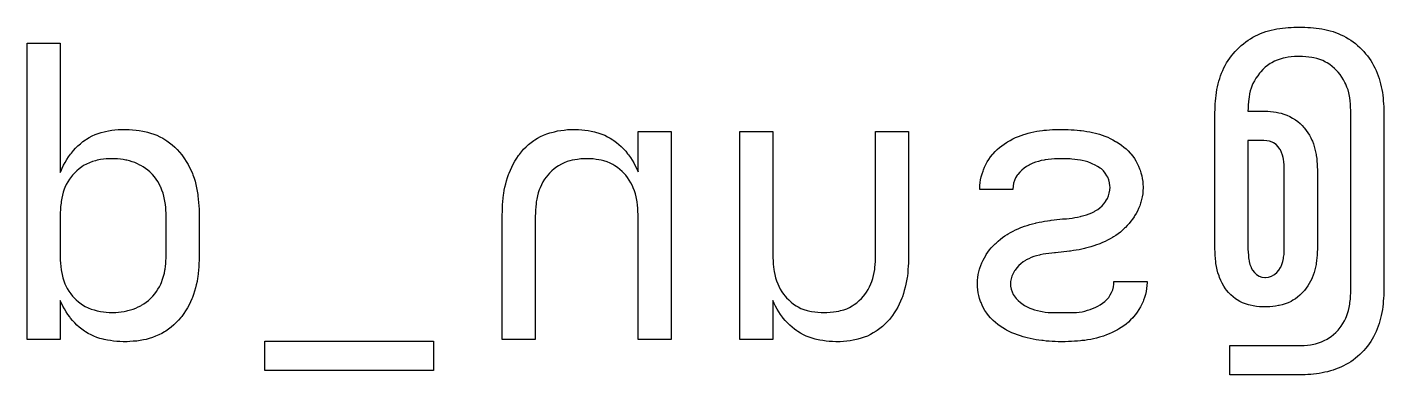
# Model space of a CAD drawing. Extents: x 68 to 195, y -125 to -108.
# Drawn here: x 108.25 to 122.63, y -123.36 to -119.68 of the extents above; entities that cross this region are included whole.
import ezdxf

# ---------------------------------------------------------------- set-up
doc = ezdxf.new("R2010")
doc.units = 0
doc.layers.add('BLACK', color=7, linetype='CONTINUOUS')

msp = doc.modelspace()

# ---------------------------------------------------------------- linework, layer by layer
at = {"layer": 'BLACK', "linetype": 'CONTINUOUS'}
for p, q in [((121.268, -119.772), (121.295, -119.759)), ((121.295, -119.759), (121.322, -119.746)), ((121.322, -119.746), (121.35, -119.735)), ((121.35, -119.735), (121.378, -119.725)), ((121.378, -119.725), (121.407, -119.717)), ((121.407, -119.717), (121.436, -119.709)), ((121.436, -119.709), (121.466, -119.702)), ((121.466, -119.702), (121.496, -119.697)), ((121.496, -119.697), (121.526, -119.693)), ((121.526, -119.693), (121.556, -119.689)), ((121.556, -119.689), (121.586, -119.686)), ((121.586, -119.686), (121.615, -119.683)), ((121.615, -119.683), (121.645, -119.681)), ((121.645, -119.681), (121.675, -119.679)), ((121.675, -119.679), (121.704, -119.678)), ((121.704, -119.678), (121.734, -119.678)), ((121.734, -119.678), (121.763, -119.678)), ((121.763, -119.678), (121.793, -119.679)), ((121.793, -119.679), (121.823, -119.681)), ((121.823, -119.681), (121.853, -119.683)), ((121.853, -119.683), (121.882, -119.686)), ((121.882, -119.686), (121.912, -119.689)), ((121.912, -119.689), (121.943, -119.693)), ((121.943, -119.693), (121.973, -119.697)), ((121.973, -119.697), (122.003, -119.702)), ((122.003, -119.702), (122.032, -119.709)), ((122.032, -119.709), (122.061, -119.717)), ((122.061, -119.717), (122.09, -119.725)), ((122.09, -119.725), (122.118, -119.735)), ((122.118, -119.735), (122.146, -119.746)), ((122.146, -119.746), (122.173, -119.759)), ((122.173, -119.759), (122.201, -119.772)), ((108.251, -122.097), (108.251, -119.848)), ((108.251, -119.848), (108.601, -119.848)), ((108.601, -119.848), (108.601, -121.22)), ((121.074, -119.915), (121.096, -119.893)), ((121.096, -119.893), (121.118, -119.873)), ((121.118, -119.873), (121.141, -119.854)), ((121.141, -119.854), (121.165, -119.835)), ((121.165, -119.835), (121.19, -119.818)), ((121.19, -119.818), (121.215, -119.802)), ((121.215, -119.802), (121.241, -119.786)), ((121.241, -119.786), (121.268, -119.772)), ((122.201, -119.772), (122.227, -119.786)), ((122.227, -119.786), (122.253, -119.801)), ((122.253, -119.801), (122.278, -119.818)), ((122.278, -119.818), (122.303, -119.835)), ((122.303, -119.835), (122.327, -119.853)), ((122.327, -119.853), (122.35, -119.873)), ((122.35, -119.873), (122.373, -119.893)), ((122.373, -119.893), (122.395, -119.915)), ((120.962, -120.058), (120.978, -120.032)), ((120.978, -120.032), (120.995, -120.007)), ((120.995, -120.007), (121.013, -119.983)), ((121.013, -119.983), (121.032, -119.96)), ((121.032, -119.96), (121.052, -119.937)), ((121.052, -119.937), (121.074, -119.915)), ((121.441, -120.055), (121.425, -120.065)), ((121.47, -120.04), (121.441, -120.055)), ((121.5, -120.027), (121.47, -120.04)), ((121.531, -120.016), (121.5, -120.027)), ((121.563, -120.007), (121.531, -120.016)), ((121.582, -120.003), (121.563, -120.007)), ((121.615, -119.998), (121.582, -120.003)), ((121.648, -119.993), (121.615, -119.998)), ((121.682, -119.99), (121.648, -119.993)), ((121.715, -119.989), (121.682, -119.99)), ((121.734, -119.989), (121.715, -119.989)), ((121.767, -119.989), (121.734, -119.989)), ((121.801, -119.992), (121.767, -119.989)), ((121.834, -119.995), (121.801, -119.992)), ((121.867, -120.001), (121.834, -119.995)), ((121.886, -120.004), (121.867, -120.001)), ((121.919, -120.012), (121.886, -120.004)), ((121.95, -120.021), (121.919, -120.012)), ((121.981, -120.033), (121.95, -120.021)), ((122.011, -120.048), (121.981, -120.033)), ((122.028, -120.057), (122.011, -120.048)), ((122.395, -119.915), (122.416, -119.937)), ((122.416, -119.937), (122.436, -119.96)), ((122.436, -119.96), (122.455, -119.983)), ((122.455, -119.983), (122.473, -120.007)), ((122.473, -120.007), (122.49, -120.032)), ((122.49, -120.032), (122.505, -120.057)), ((120.889, -120.223), (120.899, -120.194)), ((120.899, -120.194), (120.909, -120.166)), ((120.909, -120.166), (120.921, -120.138)), ((120.921, -120.138), (120.934, -120.111)), ((120.934, -120.111), (120.947, -120.084)), ((120.947, -120.084), (120.962, -120.058)), ((121.292, -120.193), (121.273, -120.22)), ((121.312, -120.166), (121.292, -120.193)), ((121.324, -120.151), (121.312, -120.166)), ((121.347, -120.127), (121.324, -120.151)), ((121.371, -120.104), (121.347, -120.127)), ((121.397, -120.084), (121.371, -120.104)), ((121.425, -120.065), (121.397, -120.084)), ((122.055, -120.075), (122.028, -120.057)), ((122.082, -120.094), (122.055, -120.075)), ((122.107, -120.116), (122.082, -120.094)), ((122.131, -120.14), (122.107, -120.116)), ((122.143, -120.155), (122.131, -120.14)), ((122.165, -120.181), (122.143, -120.155)), ((122.184, -120.209), (122.165, -120.181)), ((122.505, -120.057), (122.52, -120.084)), ((122.52, -120.084), (122.534, -120.11)), ((122.534, -120.11), (122.547, -120.138)), ((122.547, -120.138), (122.558, -120.165)), ((122.558, -120.165), (122.569, -120.194)), ((122.569, -120.194), (122.579, -120.222)), ((120.855, -120.371), (120.86, -120.341)), ((120.86, -120.341), (120.866, -120.311)), ((120.866, -120.311), (120.873, -120.281)), ((120.873, -120.281), (120.88, -120.252)), ((120.88, -120.252), (120.889, -120.223)), ((121.223, -120.324), (121.213, -120.355)), ((121.235, -120.294), (121.223, -120.324)), ((121.242, -120.277), (121.235, -120.294)), ((121.257, -120.248), (121.242, -120.277)), ((121.273, -120.22), (121.257, -120.248)), ((122.202, -120.237), (122.184, -120.209)), ((122.217, -120.266), (122.202, -120.237)), ((122.226, -120.283), (122.217, -120.266)), ((122.238, -120.313), (122.226, -120.283)), ((122.249, -120.344), (122.238, -120.313)), ((122.579, -120.222), (122.588, -120.251)), ((122.588, -120.251), (122.595, -120.28)), ((122.595, -120.28), (122.602, -120.31)), ((122.602, -120.31), (122.608, -120.34)), ((122.608, -120.34), (122.613, -120.371)), ((120.842, -120.492), (120.844, -120.462)), ((120.844, -120.462), (120.847, -120.432)), ((120.847, -120.432), (120.851, -120.402)), ((120.851, -120.402), (120.855, -120.371)), ((121.194, -120.47), (121.192, -120.503)), ((121.198, -120.438), (121.194, -120.47)), ((121.2, -120.419), (121.198, -120.438)), ((121.206, -120.386), (121.2, -120.419)), ((121.213, -120.355), (121.206, -120.386)), ((122.258, -120.376), (122.249, -120.344)), ((122.265, -120.409), (122.258, -120.376)), ((122.268, -120.428), (122.265, -120.409)), ((122.272, -120.461), (122.268, -120.428)), ((122.275, -120.494), (122.272, -120.461)), ((122.613, -120.371), (122.617, -120.401)), ((122.617, -120.401), (122.62, -120.431)), ((122.62, -120.431), (122.623, -120.461)), ((122.623, -120.461), (122.626, -120.491)), ((120.839, -120.582), (120.84, -120.552)), ((120.839, -120.88), (120.839, -120.582)), ((120.84, -120.552), (120.841, -120.522)), ((120.841, -120.522), (120.842, -120.492)), ((121.19, -120.536), (121.189, -120.569)), ((121.189, -120.569), (121.358, -120.569)), ((121.192, -120.503), (121.19, -120.536)), ((121.358, -120.569), (121.368, -120.569)), ((121.368, -120.569), (121.398, -120.57)), ((121.398, -120.57), (121.428, -120.572)), ((121.428, -120.572), (121.458, -120.576)), ((121.458, -120.576), (121.487, -120.581)), ((121.487, -120.581), (121.517, -120.587)), ((121.517, -120.587), (121.541, -120.592)), ((121.541, -120.592), (121.569, -120.601)), ((121.569, -120.601), (121.601, -120.613)), ((121.601, -120.613), (121.632, -120.626)), ((121.632, -120.626), (121.662, -120.642)), ((122.277, -120.528), (122.275, -120.494)), ((122.278, -120.562), (122.277, -120.528)), ((122.278, -120.581), (122.278, -120.562)), ((122.278, -122.462), (122.278, -120.581)), ((122.626, -120.491), (122.627, -120.521)), ((122.627, -120.521), (122.628, -120.551)), ((122.628, -120.551), (122.629, -120.581)), ((122.629, -120.581), (122.629, -122.462)), ((109.115, -120.777), (109.148, -120.772)), ((109.148, -120.772), (109.181, -120.768)), ((109.181, -120.768), (109.214, -120.765)), ((109.214, -120.765), (109.247, -120.763)), ((109.247, -120.763), (109.28, -120.763)), ((109.28, -120.763), (109.303, -120.763)), ((109.303, -120.763), (109.332, -120.764)), ((109.332, -120.764), (109.368, -120.766)), ((109.368, -120.766), (109.405, -120.77)), ((109.405, -120.77), (109.44, -120.775)), ((109.44, -120.775), (109.476, -120.781)), ((113.873, -120.779), (113.908, -120.773)), ((113.908, -120.773), (113.943, -120.769)), ((113.943, -120.769), (113.977, -120.765)), ((113.977, -120.765), (114.012, -120.763)), ((114.012, -120.763), (114.046, -120.763)), ((114.046, -120.763), (114.06, -120.763)), ((114.06, -120.763), (114.094, -120.764)), ((114.094, -120.764), (114.128, -120.766)), ((114.128, -120.766), (114.162, -120.77)), ((114.162, -120.77), (114.195, -120.775)), ((114.195, -120.775), (114.229, -120.781)), ((118.981, -120.777), (119.012, -120.773)), ((119.012, -120.773), (119.024, -120.772)), ((119.024, -120.772), (119.055, -120.769)), ((119.055, -120.769), (119.086, -120.767)), ((119.086, -120.767), (119.117, -120.765)), ((119.117, -120.765), (119.149, -120.764)), ((119.149, -120.764), (119.18, -120.763)), ((119.18, -120.763), (119.212, -120.763)), ((119.212, -120.763), (119.224, -120.763)), ((119.224, -120.763), (119.254, -120.763)), ((119.254, -120.763), (119.285, -120.764)), ((119.285, -120.764), (119.316, -120.766)), ((119.316, -120.766), (119.346, -120.768)), ((119.346, -120.768), (119.377, -120.77)), ((119.377, -120.77), (119.408, -120.773)), ((119.408, -120.773), (119.421, -120.775)), ((119.421, -120.775), (119.451, -120.779)), ((121.662, -120.642), (121.691, -120.66)), ((121.691, -120.66), (121.718, -120.68)), ((121.718, -120.68), (121.741, -120.699)), ((121.741, -120.699), (121.762, -120.72)), ((121.762, -120.72), (121.782, -120.743)), ((121.782, -120.743), (121.789, -120.751)), ((121.789, -120.751), (121.807, -120.775)), ((121.807, -120.775), (121.824, -120.799)), ((108.789, -120.936), (108.815, -120.914)), ((108.815, -120.914), (108.842, -120.892)), ((108.842, -120.892), (108.869, -120.872)), ((108.869, -120.872), (108.881, -120.865)), ((108.881, -120.865), (108.91, -120.847)), ((108.91, -120.847), (108.94, -120.832)), ((108.94, -120.832), (108.971, -120.818)), ((108.971, -120.818), (109.002, -120.805)), ((109.002, -120.805), (109.035, -120.795)), ((109.035, -120.795), (109.068, -120.787)), ((109.068, -120.787), (109.081, -120.784)), ((109.081, -120.784), (109.115, -120.777)), ((109.476, -120.781), (109.511, -120.788)), ((109.511, -120.788), (109.525, -120.791)), ((109.525, -120.791), (109.559, -120.801)), ((109.559, -120.801), (109.593, -120.812)), ((109.593, -120.812), (109.626, -120.825)), ((109.626, -120.825), (109.658, -120.84)), ((109.658, -120.84), (109.689, -120.857)), ((109.689, -120.857), (109.72, -120.876)), ((109.72, -120.876), (109.732, -120.884)), ((109.732, -120.884), (109.761, -120.905)), ((109.761, -120.905), (109.789, -120.927)), ((113.564, -120.924), (113.591, -120.902)), ((113.591, -120.902), (113.62, -120.881)), ((113.62, -120.881), (113.631, -120.873)), ((113.631, -120.873), (113.661, -120.855)), ((113.661, -120.855), (113.692, -120.839)), ((113.692, -120.839), (113.724, -120.824)), ((113.724, -120.824), (113.757, -120.811)), ((113.757, -120.811), (113.79, -120.8)), ((113.79, -120.8), (113.825, -120.79)), ((113.825, -120.79), (113.839, -120.787)), ((113.839, -120.787), (113.873, -120.779)), ((114.229, -120.781), (114.263, -120.789)), ((114.263, -120.789), (114.276, -120.792)), ((114.276, -120.792), (114.309, -120.802)), ((114.309, -120.802), (114.341, -120.813)), ((114.341, -120.813), (114.372, -120.825)), ((114.372, -120.825), (114.402, -120.84)), ((114.402, -120.84), (114.431, -120.856)), ((114.431, -120.856), (114.459, -120.873)), ((114.459, -120.873), (114.47, -120.881)), ((114.47, -120.881), (114.497, -120.9)), ((114.497, -120.9), (114.523, -120.921)), ((114.725, -121.212), (114.725, -120.786)), ((114.725, -120.786), (115.076, -120.786)), ((115.076, -120.786), (115.076, -122.99)), ((115.804, -122.99), (115.804, -120.786)), ((115.804, -120.786), (116.154, -120.786)), ((116.154, -120.786), (116.154, -122.095)), ((117.243, -122.095), (117.243, -120.786)), ((117.243, -120.786), (117.593, -120.786)), ((117.593, -120.786), (117.593, -122.094)), ((118.58, -120.936), (118.605, -120.918)), ((118.605, -120.918), (118.631, -120.901)), ((118.631, -120.901), (118.642, -120.894)), ((118.642, -120.894), (118.67, -120.879)), ((118.67, -120.879), (118.698, -120.864)), ((118.698, -120.864), (118.726, -120.85)), ((118.726, -120.85), (118.756, -120.838)), ((118.756, -120.838), (118.785, -120.826)), ((118.785, -120.826), (118.815, -120.816)), ((118.815, -120.816), (118.827, -120.812)), ((118.827, -120.812), (118.858, -120.803)), ((118.858, -120.803), (118.888, -120.795)), ((118.888, -120.795), (118.919, -120.788)), ((118.919, -120.788), (118.95, -120.782)), ((118.95, -120.782), (118.981, -120.777)), ((119.451, -120.779), (119.482, -120.784)), ((119.482, -120.784), (119.512, -120.789)), ((119.512, -120.789), (119.542, -120.796)), ((119.542, -120.796), (119.572, -120.803)), ((119.572, -120.803), (119.602, -120.811)), ((119.602, -120.811), (119.614, -120.814)), ((119.614, -120.814), (119.644, -120.824)), ((119.644, -120.824), (119.673, -120.834)), ((119.673, -120.834), (119.702, -120.846)), ((119.702, -120.846), (119.73, -120.859)), ((119.73, -120.859), (119.758, -120.873)), ((119.758, -120.873), (119.786, -120.889)), ((119.786, -120.889), (119.797, -120.895)), ((119.797, -120.895), (119.824, -120.912)), ((119.824, -120.912), (119.849, -120.93)), ((120.839, -122.03), (120.839, -120.88)), ((121.358, -120.88), (121.189, -120.88)), ((121.189, -120.88), (121.189, -122.027)), ((121.388, -120.882), (121.358, -120.88)), ((121.417, -120.888), (121.388, -120.882)), ((121.445, -120.899), (121.417, -120.888)), ((121.46, -120.906), (121.445, -120.899)), ((121.487, -120.924), (121.46, -120.906)), ((121.824, -120.799), (121.84, -120.825)), ((121.84, -120.825), (121.854, -120.851)), ((121.854, -120.851), (121.867, -120.878)), ((121.867, -120.878), (121.871, -120.887)), ((121.871, -120.887), (121.882, -120.915)), ((121.882, -120.915), (121.891, -120.943)), ((108.671, -121.082), (108.691, -121.053)), ((108.691, -121.053), (108.711, -121.024)), ((108.711, -121.024), (108.72, -121.013)), ((108.72, -121.013), (108.742, -120.986)), ((108.742, -120.986), (108.765, -120.961)), ((108.765, -120.961), (108.789, -120.936)), ((109.789, -120.927), (109.816, -120.951)), ((109.816, -120.951), (109.841, -120.977)), ((109.841, -120.977), (109.866, -121.003)), ((109.866, -121.003), (109.889, -121.031)), ((109.889, -121.031), (109.897, -121.043)), ((109.897, -121.043), (109.919, -121.073)), ((113.439, -121.069), (113.459, -121.039)), ((113.459, -121.039), (113.468, -121.028)), ((113.468, -121.028), (113.49, -120.999)), ((113.49, -120.999), (113.513, -120.973)), ((113.513, -120.973), (113.538, -120.947)), ((113.538, -120.947), (113.564, -120.924)), ((114.523, -120.921), (114.548, -120.943)), ((114.548, -120.943), (114.571, -120.967)), ((114.571, -120.967), (114.594, -120.993)), ((114.594, -120.993), (114.615, -121.02)), ((114.615, -121.02), (114.624, -121.031)), ((114.624, -121.031), (114.644, -121.059)), ((114.644, -121.059), (114.662, -121.088)), ((118.442, -121.08), (118.46, -121.054)), ((118.46, -121.054), (118.48, -121.03)), ((118.48, -121.03), (118.488, -121.021)), ((118.488, -121.021), (118.509, -120.998)), ((118.509, -120.998), (118.532, -120.976)), ((118.532, -120.976), (118.555, -120.956)), ((118.555, -120.956), (118.58, -120.936)), ((119.849, -120.93), (119.874, -120.949)), ((119.874, -120.949), (119.897, -120.969)), ((119.897, -120.969), (119.919, -120.991)), ((119.919, -120.991), (119.94, -121.013)), ((119.94, -121.013), (119.948, -121.022)), ((119.948, -121.022), (119.967, -121.046)), ((119.967, -121.046), (119.985, -121.071)), ((121.509, -120.947), (121.487, -120.924)), ((121.527, -120.971), (121.509, -120.947)), ((121.532, -120.979), (121.527, -120.971)), ((121.544, -121.006), (121.532, -120.979)), ((121.555, -121.034), (121.544, -121.006)), ((121.562, -121.062), (121.555, -121.034)), ((121.565, -121.078), (121.562, -121.062)), ((121.891, -120.943), (121.899, -120.972)), ((121.899, -120.972), (121.906, -121.001)), ((121.906, -121.001), (121.911, -121.03)), ((121.911, -121.03), (121.913, -121.04)), ((121.913, -121.04), (121.917, -121.07)), ((108.607, -121.207), (108.621, -121.174)), ((108.621, -121.174), (108.637, -121.143)), ((108.637, -121.143), (108.653, -121.112)), ((108.653, -121.112), (108.671, -121.082)), ((108.776, -121.201), (108.752, -121.225)), ((108.802, -121.179), (108.776, -121.201)), ((108.83, -121.159), (108.802, -121.179)), ((108.85, -121.146), (108.83, -121.159)), ((108.88, -121.13), (108.85, -121.146)), ((108.911, -121.116), (108.88, -121.13)), ((108.943, -121.104), (108.911, -121.116)), ((108.975, -121.095), (108.943, -121.104)), ((108.994, -121.09), (108.975, -121.095)), ((109.027, -121.083), (108.994, -121.09)), ((109.061, -121.079), (109.027, -121.083)), ((109.09, -121.076), (109.061, -121.079)), ((109.12, -121.074), (109.09, -121.076)), ((109.15, -121.073), (109.12, -121.074)), ((109.18, -121.074), (109.15, -121.073)), ((109.21, -121.076), (109.18, -121.074)), ((109.239, -121.079), (109.21, -121.076)), ((109.269, -121.083), (109.239, -121.079)), ((109.298, -121.088), (109.269, -121.083)), ((109.308, -121.09), (109.298, -121.088)), ((109.337, -121.097), (109.308, -121.09)), ((109.365, -121.106), (109.337, -121.097)), ((109.393, -121.115), (109.365, -121.106)), ((109.42, -121.127), (109.393, -121.115)), ((109.447, -121.14), (109.42, -121.127)), ((109.456, -121.144), (109.447, -121.14)), ((109.481, -121.159), (109.456, -121.144)), ((109.506, -121.176), (109.481, -121.159)), ((109.529, -121.194), (109.506, -121.176)), ((109.552, -121.213), (109.529, -121.194)), ((109.919, -121.073), (109.938, -121.103)), ((109.938, -121.103), (109.957, -121.134)), ((109.957, -121.134), (109.973, -121.165)), ((109.973, -121.165), (109.989, -121.198)), ((109.989, -121.198), (110.003, -121.231)), ((113.359, -121.226), (113.372, -121.194)), ((113.372, -121.194), (113.386, -121.162)), ((113.386, -121.162), (113.402, -121.131)), ((113.402, -121.131), (113.42, -121.1)), ((113.42, -121.1), (113.439, -121.069)), ((113.811, -121.202), (113.787, -121.226)), ((113.837, -121.18), (113.811, -121.202)), ((113.863, -121.16), (113.837, -121.18)), ((113.883, -121.147), (113.863, -121.16)), ((113.913, -121.131), (113.883, -121.147)), ((113.943, -121.116), (113.913, -121.131)), ((113.975, -121.104), (113.943, -121.116)), ((114.003, -121.096), (113.975, -121.104)), ((114.027, -121.09), (114.003, -121.096)), ((114.056, -121.084), (114.027, -121.09)), ((114.085, -121.08), (114.056, -121.084)), ((114.119, -121.076), (114.085, -121.08)), ((114.152, -121.074), (114.119, -121.076)), ((114.181, -121.073), (114.152, -121.074)), ((114.214, -121.074), (114.181, -121.073)), ((114.248, -121.076), (114.214, -121.074)), ((114.282, -121.08), (114.248, -121.076)), ((114.311, -121.085), (114.282, -121.08)), ((114.335, -121.09), (114.311, -121.085)), ((114.364, -121.097), (114.335, -121.09)), ((114.397, -121.108), (114.364, -121.097)), ((114.428, -121.12), (114.397, -121.108)), ((114.458, -121.135), (114.428, -121.12)), ((114.478, -121.147), (114.458, -121.135)), ((114.506, -121.166), (114.478, -121.147)), ((114.533, -121.186), (114.506, -121.166)), ((114.558, -121.209), (114.533, -121.186)), ((114.662, -121.088), (114.68, -121.118)), ((114.68, -121.118), (114.696, -121.149)), ((114.696, -121.149), (114.711, -121.18)), ((114.711, -121.18), (114.725, -121.212)), ((118.371, -121.235), (118.381, -121.204)), ((118.381, -121.204), (118.385, -121.192)), ((118.385, -121.192), (118.397, -121.162)), ((118.397, -121.162), (118.411, -121.134)), ((118.411, -121.134), (118.426, -121.106)), ((118.426, -121.106), (118.442, -121.08)), ((118.793, -121.194), (118.771, -121.216)), ((118.817, -121.174), (118.793, -121.194)), ((118.842, -121.156), (118.817, -121.174)), ((118.87, -121.14), (118.842, -121.156)), ((118.879, -121.135), (118.87, -121.14)), ((118.908, -121.122), (118.879, -121.135)), ((118.937, -121.111), (118.908, -121.122)), ((118.968, -121.101), (118.937, -121.111)), ((118.999, -121.093), (118.968, -121.101)), ((119.03, -121.087), (118.999, -121.093)), ((119.041, -121.086), (119.03, -121.087)), ((119.073, -121.081), (119.041, -121.086)), ((119.106, -121.078), (119.073, -121.081)), ((119.138, -121.076), (119.106, -121.078)), ((119.17, -121.074), (119.138, -121.076)), ((119.201, -121.073), (119.17, -121.074)), ((119.212, -121.073), (119.201, -121.073)), ((119.243, -121.074), (119.212, -121.073)), ((119.274, -121.075), (119.243, -121.074)), ((119.305, -121.076), (119.274, -121.075)), ((119.322, -121.078), (119.305, -121.076)), ((119.353, -121.08), (119.322, -121.078)), ((119.384, -121.084), (119.353, -121.08)), ((119.414, -121.089), (119.384, -121.084)), ((119.432, -121.092), (119.414, -121.089)), ((119.462, -121.099), (119.432, -121.092)), ((119.493, -121.108), (119.462, -121.099)), ((119.523, -121.119), (119.493, -121.108)), ((119.539, -121.126), (119.523, -121.119)), ((119.568, -121.14), (119.539, -121.126)), ((119.595, -121.155), (119.568, -121.14)), ((119.621, -121.172), (119.595, -121.155)), ((119.635, -121.182), (119.621, -121.172)), ((119.657, -121.203), (119.635, -121.182)), ((119.676, -121.226), (119.657, -121.203)), ((119.985, -121.071), (120.001, -121.097)), ((120.001, -121.097), (120.016, -121.124)), ((120.016, -121.124), (120.029, -121.152)), ((120.029, -121.152), (120.041, -121.182)), ((120.041, -121.182), (120.046, -121.193)), ((120.046, -121.193), (120.055, -121.223)), ((121.569, -121.108), (121.565, -121.078)), ((121.572, -121.138), (121.569, -121.108)), ((121.573, -121.169), (121.572, -121.138)), ((121.573, -121.186), (121.573, -121.169)), ((121.573, -122.027), (121.573, -121.186)), ((121.917, -121.07), (121.92, -121.1)), ((121.92, -121.1), (121.922, -121.13)), ((121.922, -121.13), (121.923, -121.16)), ((121.923, -121.16), (121.924, -121.19)), ((121.924, -121.19), (121.924, -122.026)), ((108.601, -121.22), (108.607, -121.207)), ((108.666, -121.347), (108.652, -121.378)), ((108.682, -121.318), (108.666, -121.347)), ((108.7, -121.289), (108.682, -121.318)), ((108.72, -121.262), (108.7, -121.289)), ((108.732, -121.247), (108.72, -121.262)), ((108.752, -121.225), (108.732, -121.247)), ((109.573, -121.235), (109.552, -121.213)), ((109.58, -121.242), (109.573, -121.235)), ((109.6, -121.266), (109.58, -121.242)), ((109.618, -121.289), (109.6, -121.266)), ((109.635, -121.314), (109.618, -121.289)), ((109.65, -121.339), (109.635, -121.314)), ((109.665, -121.37), (109.65, -121.339)), ((110.003, -121.231), (110.008, -121.244)), ((110.008, -121.244), (110.02, -121.278)), ((110.02, -121.278), (110.03, -121.312)), ((110.03, -121.312), (110.04, -121.346)), ((110.04, -121.346), (110.047, -121.381)), ((113.315, -121.374), (113.323, -121.34)), ((113.323, -121.34), (113.332, -121.306)), ((113.332, -121.306), (113.342, -121.273)), ((113.342, -121.273), (113.354, -121.24)), ((113.354, -121.24), (113.359, -121.226)), ((113.701, -121.35), (113.687, -121.381)), ((113.717, -121.32), (113.701, -121.35)), ((113.735, -121.291), (113.717, -121.32)), ((113.752, -121.268), (113.735, -121.291)), ((113.768, -121.248), (113.752, -121.268)), ((113.787, -121.226), (113.768, -121.248)), ((114.579, -121.23), (114.558, -121.209)), ((114.595, -121.248), (114.579, -121.23)), ((114.613, -121.271), (114.595, -121.248)), ((114.632, -121.3), (114.613, -121.271)), ((114.65, -121.329), (114.632, -121.3)), ((114.665, -121.359), (114.65, -121.329)), ((118.348, -121.357), (118.351, -121.326)), ((118.351, -121.326), (118.356, -121.296)), ((118.356, -121.296), (118.363, -121.265)), ((118.363, -121.265), (118.371, -121.235)), ((118.705, -121.333), (118.699, -121.363)), ((118.714, -121.303), (118.705, -121.333)), ((118.727, -121.275), (118.714, -121.303)), ((118.744, -121.249), (118.727, -121.275)), ((118.75, -121.24), (118.744, -121.249)), ((118.771, -121.216), (118.75, -121.24)), ((119.694, -121.253), (119.676, -121.226)), ((119.702, -121.269), (119.694, -121.253)), ((119.714, -121.298), (119.702, -121.269)), ((119.722, -121.328), (119.714, -121.298)), ((119.726, -121.359), (119.722, -121.328)), ((120.055, -121.223), (120.063, -121.253)), ((120.063, -121.253), (120.069, -121.283)), ((120.069, -121.283), (120.074, -121.313)), ((120.074, -121.313), (120.076, -121.343)), ((120.076, -121.343), (120.077, -121.373)), ((108.618, -121.493), (108.612, -121.527)), ((108.625, -121.46), (108.618, -121.493)), ((108.634, -121.428), (108.625, -121.46)), ((108.645, -121.396), (108.634, -121.428)), ((108.652, -121.378), (108.645, -121.396)), ((109.667, -121.374), (109.665, -121.37)), ((109.68, -121.406), (109.667, -121.374)), ((109.691, -121.438), (109.68, -121.406)), ((109.7, -121.47), (109.691, -121.438)), ((109.708, -121.504), (109.7, -121.47)), ((110.047, -121.381), (110.054, -121.416)), ((110.054, -121.416), (110.059, -121.451)), ((110.059, -121.451), (110.061, -121.465)), ((110.061, -121.465), (110.065, -121.501)), ((113.293, -121.527), (113.297, -121.492)), ((113.297, -121.492), (113.301, -121.457)), ((113.301, -121.457), (113.303, -121.443)), ((113.303, -121.443), (113.308, -121.408)), ((113.308, -121.408), (113.315, -121.374)), ((113.659, -121.468), (113.652, -121.501)), ((113.668, -121.435), (113.659, -121.468)), ((113.678, -121.403), (113.668, -121.435)), ((113.687, -121.381), (113.678, -121.403)), ((114.675, -121.381), (114.665, -121.359)), ((114.687, -121.412), (114.675, -121.381)), ((114.697, -121.445), (114.687, -121.412)), ((114.705, -121.477), (114.697, -121.445)), ((114.712, -121.511), (114.705, -121.477)), ((118.346, -121.399), (118.347, -121.387)), ((118.697, -121.399), (118.346, -121.399)), ((118.347, -121.387), (118.348, -121.357)), ((118.699, -121.363), (118.697, -121.395)), ((118.697, -121.395), (118.697, -121.399)), ((119.684, -121.521), (119.699, -121.494)), ((119.699, -121.494), (119.711, -121.467)), ((119.711, -121.467), (119.719, -121.439)), ((119.719, -121.439), (119.725, -121.405)), ((119.725, -121.405), (119.727, -121.376)), ((119.727, -121.376), (119.726, -121.359)), ((120.068, -121.476), (120.062, -121.505)), ((120.073, -121.445), (120.068, -121.476)), ((120.076, -121.415), (120.073, -121.445)), ((120.077, -121.383), (120.076, -121.415)), ((120.077, -121.373), (120.077, -121.383)), ((108.603, -121.613), (108.602, -121.646)), ((108.606, -121.579), (108.603, -121.613)), ((108.61, -121.546), (108.606, -121.579)), ((108.612, -121.527), (108.61, -121.546)), ((109.711, -121.523), (109.708, -121.504)), ((109.716, -121.557), (109.711, -121.523)), ((109.72, -121.591), (109.716, -121.557)), ((109.722, -121.62), (109.72, -121.591)), ((109.723, -121.65), (109.722, -121.62)), ((110.065, -121.501), (110.068, -121.536)), ((110.068, -121.536), (110.071, -121.572)), ((110.071, -121.572), (110.073, -121.607)), ((110.073, -121.607), (110.074, -121.642)), ((113.286, -121.668), (113.287, -121.632)), ((113.287, -121.632), (113.288, -121.597)), ((113.288, -121.597), (113.29, -121.562)), ((113.29, -121.562), (113.293, -121.527)), ((113.639, -121.617), (113.637, -121.651)), ((113.641, -121.584), (113.639, -121.617)), ((113.645, -121.55), (113.641, -121.584)), ((113.647, -121.53), (113.645, -121.55)), ((113.652, -121.501), (113.647, -121.53)), ((114.715, -121.53), (114.712, -121.511)), ((114.719, -121.564), (114.715, -121.53)), ((114.722, -121.598), (114.719, -121.564)), ((114.724, -121.632), (114.722, -121.598)), ((114.725, -121.665), (114.724, -121.632)), ((119.535, -121.646), (119.562, -121.632)), ((119.562, -121.632), (119.571, -121.627)), ((119.571, -121.627), (119.596, -121.611)), ((119.596, -121.611), (119.62, -121.593)), ((119.62, -121.593), (119.642, -121.573)), ((119.642, -121.573), (119.662, -121.55)), ((119.662, -121.55), (119.681, -121.525)), ((119.681, -121.525), (119.684, -121.521)), ((120.018, -121.628), (120.004, -121.654)), ((120.03, -121.601), (120.018, -121.628)), ((120.042, -121.573), (120.03, -121.601)), ((120.051, -121.544), (120.042, -121.573)), ((120.054, -121.535), (120.051, -121.544)), ((120.062, -121.505), (120.054, -121.535)), ((108.602, -121.646), (108.601, -121.679)), ((108.601, -121.679), (108.601, -122.097)), ((109.724, -121.679), (109.723, -121.65)), ((109.724, -122.097), (109.724, -121.679)), ((110.074, -121.642), (110.074, -121.678)), ((110.074, -121.678), (110.074, -122.098)), ((113.286, -121.682), (113.286, -121.668)), ((113.286, -122.99), (113.286, -121.682)), ((113.637, -121.651), (113.636, -121.684)), ((113.636, -121.684), (113.636, -122.99)), ((114.725, -121.684), (114.725, -121.665)), ((114.725, -122.99), (114.725, -121.684)), ((118.82, -121.79), (118.848, -121.78)), ((118.848, -121.78), (118.877, -121.771)), ((118.877, -121.771), (118.906, -121.763)), ((118.906, -121.763), (118.936, -121.756)), ((118.936, -121.756), (118.945, -121.754)), ((118.945, -121.754), (118.975, -121.747)), ((118.975, -121.747), (119.004, -121.741)), ((119.004, -121.741), (119.034, -121.736)), ((119.034, -121.736), (119.064, -121.731)), ((119.064, -121.731), (119.094, -121.727)), ((119.094, -121.727), (119.104, -121.725)), ((119.104, -121.725), (119.134, -121.722)), ((119.134, -121.722), (119.164, -121.718)), ((119.164, -121.718), (119.194, -121.715)), ((119.194, -121.715), (119.224, -121.712)), ((119.224, -121.712), (119.254, -121.71)), ((119.254, -121.71), (119.264, -121.709)), ((119.264, -121.709), (119.294, -121.706)), ((119.294, -121.706), (119.324, -121.702)), ((119.324, -121.702), (119.354, -121.698)), ((119.354, -121.698), (119.383, -121.692)), ((119.383, -121.692), (119.413, -121.686)), ((119.413, -121.686), (119.422, -121.684)), ((119.422, -121.684), (119.451, -121.677)), ((119.451, -121.677), (119.479, -121.668)), ((119.479, -121.668), (119.507, -121.657)), ((119.507, -121.657), (119.535, -121.646)), ((119.93, -121.76), (119.91, -121.783)), ((119.949, -121.737), (119.93, -121.76)), ((119.966, -121.713), (119.949, -121.737)), ((119.983, -121.688), (119.966, -121.713)), ((119.988, -121.68), (119.983, -121.688)), ((120.004, -121.654), (119.988, -121.68)), ((118.565, -121.927), (118.589, -121.909)), ((118.589, -121.909), (118.613, -121.892)), ((118.613, -121.892), (118.638, -121.876)), ((118.638, -121.876), (118.647, -121.87)), ((118.647, -121.87), (118.672, -121.855)), ((118.672, -121.855), (118.699, -121.841)), ((118.699, -121.841), (118.726, -121.828)), ((118.726, -121.828), (118.753, -121.815)), ((118.753, -121.815), (118.782, -121.804)), ((118.782, -121.804), (118.791, -121.8)), ((118.791, -121.8), (118.82, -121.79)), ((119.728, -121.923), (119.701, -121.938)), ((119.754, -121.909), (119.728, -121.923)), ((119.763, -121.903), (119.754, -121.909)), ((119.788, -121.887), (119.763, -121.903)), ((119.813, -121.87), (119.788, -121.887)), ((119.837, -121.851), (119.813, -121.87)), ((119.86, -121.832), (119.837, -121.851)), ((119.882, -121.811), (119.86, -121.832)), ((119.89, -121.804), (119.882, -121.811)), ((119.91, -121.783), (119.89, -121.804)), ((118.415, -122.09), (118.432, -122.065)), ((118.432, -122.065), (118.45, -122.041)), ((118.45, -122.041), (118.469, -122.018)), ((118.469, -122.018), (118.49, -121.996)), ((118.49, -121.996), (118.511, -121.974)), ((118.511, -121.974), (118.519, -121.967)), ((118.519, -121.967), (118.541, -121.947)), ((118.541, -121.947), (118.565, -121.927)), ((119.179, -122.067), (119.149, -122.07)), ((119.209, -122.064), (119.179, -122.067)), ((119.239, -122.061), (119.209, -122.064)), ((119.269, -122.058), (119.239, -122.061)), ((119.299, -122.054), (119.269, -122.058)), ((119.309, -122.053), (119.299, -122.054)), ((119.339, -122.048), (119.309, -122.053)), ((119.369, -122.043), (119.339, -122.048)), ((119.399, -122.038), (119.369, -122.043)), ((119.428, -122.032), (119.399, -122.038)), ((119.458, -122.025), (119.428, -122.032)), ((119.468, -122.023), (119.458, -122.025)), ((119.497, -122.015), (119.468, -122.023)), ((119.525, -122.007), (119.497, -122.015)), ((119.554, -121.998), (119.525, -122.007)), ((119.582, -121.988), (119.554, -121.998)), ((119.61, -121.978), (119.582, -121.988)), ((119.619, -121.974), (119.61, -121.978)), ((119.647, -121.963), (119.619, -121.974)), ((119.674, -121.951), (119.647, -121.963)), ((119.701, -121.938), (119.674, -121.951)), ((120.84, -122.064), (120.839, -122.03)), ((120.841, -122.097), (120.84, -122.064)), ((121.189, -122.027), (121.189, -122.033)), ((121.189, -122.033), (121.19, -122.064)), ((121.19, -122.064), (121.193, -122.095)), ((121.571, -122.089), (121.573, -122.06)), ((121.573, -122.06), (121.573, -122.027)), ((121.923, -122.065), (121.921, -122.095)), ((121.924, -122.031), (121.923, -122.065)), ((121.924, -122.026), (121.924, -122.031)), ((108.251, -122.99), (108.251, -122.097)), ((108.601, -122.097), (108.601, -122.116)), ((108.601, -122.116), (108.602, -122.149)), ((108.602, -122.149), (108.605, -122.182)), ((108.605, -122.182), (108.608, -122.216)), ((109.717, -122.215), (109.72, -122.185)), ((109.72, -122.185), (109.722, -122.156)), ((109.722, -122.156), (109.723, -122.126)), ((109.723, -122.126), (109.724, -122.097)), ((110.072, -122.183), (110.07, -122.218)), ((110.073, -122.148), (110.072, -122.183)), ((110.074, -122.112), (110.073, -122.148)), ((110.074, -122.098), (110.074, -122.112)), ((116.154, -122.095), (116.155, -122.123)), ((116.155, -122.123), (116.156, -122.157)), ((116.156, -122.157), (116.158, -122.191)), ((116.158, -122.191), (116.161, -122.22)), ((117.236, -122.225), (117.239, -122.196)), ((117.239, -122.196), (117.241, -122.162)), ((117.241, -122.162), (117.242, -122.128)), ((117.242, -122.128), (117.243, -122.095)), ((117.591, -122.179), (117.589, -122.214)), ((117.592, -122.143), (117.591, -122.179)), ((117.593, -122.108), (117.592, -122.143)), ((117.593, -122.094), (117.593, -122.108)), ((118.348, -122.233), (118.358, -122.204)), ((118.358, -122.204), (118.369, -122.177)), ((118.369, -122.177), (118.381, -122.15)), ((118.381, -122.15), (118.395, -122.124)), ((118.395, -122.124), (118.41, -122.098)), ((118.41, -122.098), (118.415, -122.09)), ((118.759, -122.207), (118.739, -122.229)), ((118.781, -122.186), (118.759, -122.207)), ((118.805, -122.168), (118.781, -122.186)), ((118.83, -122.152), (118.805, -122.168)), ((118.839, -122.147), (118.83, -122.152)), ((118.865, -122.134), (118.839, -122.147)), ((118.892, -122.122), (118.865, -122.134)), ((118.92, -122.111), (118.892, -122.122)), ((118.949, -122.102), (118.92, -122.111)), ((118.978, -122.095), (118.949, -122.102)), ((118.988, -122.092), (118.978, -122.095)), ((119.018, -122.086), (118.988, -122.092)), ((119.048, -122.081), (119.018, -122.086)), ((119.078, -122.077), (119.048, -122.081)), ((119.109, -122.073), (119.078, -122.077)), ((119.139, -122.07), (119.109, -122.073)), ((119.149, -122.07), (119.139, -122.07)), ((120.844, -122.131), (120.841, -122.097)), ((120.848, -122.165), (120.844, -122.131)), ((120.85, -122.184), (120.848, -122.165)), ((120.856, -122.217), (120.85, -122.184)), ((121.193, -122.095), (121.196, -122.127)), ((121.196, -122.127), (121.197, -122.133)), ((121.197, -122.133), (121.202, -122.164)), ((121.202, -122.164), (121.21, -122.195)), ((121.21, -122.195), (121.221, -122.224)), ((121.537, -122.222), (121.549, -122.193)), ((121.549, -122.193), (121.558, -122.163)), ((121.558, -122.163), (121.565, -122.131)), ((121.565, -122.131), (121.567, -122.118)), ((121.567, -122.118), (121.571, -122.089)), ((121.91, -122.193), (121.904, -122.222)), ((121.911, -122.183), (121.91, -122.193)), ((121.915, -122.154), (121.911, -122.183)), ((121.919, -122.124), (121.915, -122.154)), ((121.921, -122.095), (121.919, -122.124)), ((108.608, -122.216), (108.612, -122.25)), ((108.612, -122.25), (108.615, -122.269)), ((108.615, -122.269), (108.621, -122.302)), ((108.621, -122.302), (108.63, -122.335)), ((108.63, -122.335), (108.64, -122.367)), ((109.675, -122.384), (109.687, -122.352)), ((109.687, -122.352), (109.697, -122.32)), ((109.697, -122.32), (109.705, -122.287)), ((109.705, -122.287), (109.711, -122.254)), ((109.711, -122.254), (109.713, -122.244)), ((109.713, -122.244), (109.717, -122.215)), ((110.057, -122.339), (110.052, -122.374)), ((110.059, -122.325), (110.057, -122.339)), ((110.064, -122.289), (110.059, -122.325)), ((110.067, -122.254), (110.064, -122.289)), ((110.07, -122.218), (110.067, -122.254)), ((116.161, -122.22), (116.165, -122.249)), ((116.165, -122.249), (116.168, -122.269)), ((116.168, -122.269), (116.174, -122.302)), ((116.174, -122.302), (116.183, -122.335)), ((116.183, -122.335), (116.193, -122.367)), ((117.201, -122.376), (117.212, -122.344)), ((117.212, -122.344), (117.221, -122.311)), ((117.221, -122.311), (117.228, -122.278)), ((117.228, -122.278), (117.233, -122.249)), ((117.233, -122.249), (117.236, -122.225)), ((117.577, -122.333), (117.571, -122.368)), ((117.579, -122.32), (117.577, -122.333)), ((117.583, -122.284), (117.579, -122.32)), ((117.586, -122.249), (117.583, -122.284)), ((117.589, -122.214), (117.586, -122.249)), ((118.323, -122.36), (118.326, -122.331)), ((118.326, -122.331), (118.331, -122.301)), ((118.331, -122.301), (118.337, -122.272)), ((118.337, -122.272), (118.345, -122.243)), ((118.345, -122.243), (118.348, -122.233)), ((118.679, -122.345), (118.673, -122.374)), ((118.687, -122.317), (118.679, -122.345)), ((118.699, -122.29), (118.687, -122.317)), ((118.714, -122.263), (118.699, -122.29)), ((118.72, -122.254), (118.714, -122.263)), ((118.739, -122.229), (118.72, -122.254)), ((120.863, -122.25), (120.856, -122.217)), ((120.871, -122.283), (120.863, -122.25)), ((120.882, -122.315), (120.871, -122.283)), ((120.888, -122.333), (120.882, -122.315)), ((120.901, -122.364), (120.888, -122.333)), ((121.221, -122.224), (121.223, -122.229)), ((121.223, -122.229), (121.238, -122.256)), ((121.238, -122.256), (121.257, -122.28)), ((121.257, -122.28), (121.28, -122.301)), ((121.28, -122.301), (121.306, -122.318)), ((121.306, -122.318), (121.336, -122.33)), ((121.336, -122.33), (121.367, -122.333)), ((121.367, -122.333), (121.376, -122.333)), ((121.376, -122.333), (121.407, -122.329)), ((121.407, -122.329), (121.438, -122.318)), ((121.438, -122.318), (121.464, -122.303)), ((121.464, -122.303), (121.473, -122.298)), ((121.473, -122.298), (121.496, -122.279)), ((121.496, -122.279), (121.517, -122.255)), ((121.517, -122.255), (121.534, -122.228)), ((121.534, -122.228), (121.537, -122.222)), ((121.866, -122.345), (121.853, -122.371)), ((121.869, -122.336), (121.866, -122.345)), ((121.88, -122.308), (121.869, -122.336)), ((121.889, -122.28), (121.88, -122.308)), ((121.897, -122.251), (121.889, -122.28)), ((121.904, -122.222), (121.897, -122.251)), ((108.64, -122.367), (108.652, -122.398)), ((108.652, -122.398), (108.661, -122.42)), ((108.661, -122.42), (108.677, -122.45)), ((108.677, -122.45), (108.694, -122.479)), ((108.694, -122.479), (108.714, -122.507)), ((109.603, -122.506), (109.621, -122.482)), ((109.621, -122.482), (109.637, -122.458)), ((109.637, -122.458), (109.652, -122.432)), ((109.652, -122.432), (109.667, -122.402)), ((109.667, -122.402), (109.675, -122.384)), ((110.026, -122.478), (110.015, -122.512)), ((110.036, -122.443), (110.026, -122.478)), ((110.044, -122.409), (110.036, -122.443)), ((110.052, -122.374), (110.044, -122.409)), ((116.193, -122.367), (116.205, -122.399)), ((116.205, -122.399), (116.216, -122.425)), ((116.216, -122.425), (116.232, -122.455)), ((116.232, -122.455), (116.25, -122.484)), ((116.25, -122.484), (116.267, -122.509)), ((117.128, -122.513), (117.145, -122.489)), ((117.145, -122.489), (117.163, -122.46)), ((117.163, -122.46), (117.179, -122.43)), ((117.179, -122.43), (117.192, -122.399)), ((117.192, -122.399), (117.201, -122.376)), ((117.547, -122.47), (117.537, -122.503)), ((117.556, -122.436), (117.547, -122.47)), ((117.564, -122.402), (117.556, -122.436)), ((117.571, -122.368), (117.564, -122.402)), ((118.322, -122.39), (118.323, -122.36)), ((118.322, -122.4), (118.322, -122.39)), ((118.322, -122.432), (118.322, -122.4)), ((118.325, -122.463), (118.322, -122.432)), ((118.33, -122.494), (118.325, -122.463)), ((118.336, -122.525), (118.33, -122.494)), ((118.673, -122.374), (118.672, -122.404)), ((118.672, -122.404), (118.673, -122.424)), ((118.673, -122.424), (118.678, -122.455)), ((118.678, -122.455), (118.689, -122.485)), ((118.689, -122.485), (118.702, -122.512)), ((119.73, -122.517), (119.744, -122.49)), ((119.744, -122.49), (119.755, -122.462)), ((119.755, -122.462), (119.763, -122.433)), ((119.763, -122.433), (119.768, -122.403)), ((119.768, -122.403), (119.769, -122.374)), ((119.769, -122.374), (120.12, -122.374)), ((120.109, -122.481), (120.102, -122.512)), ((120.114, -122.449), (120.109, -122.481)), ((120.118, -122.418), (120.114, -122.449)), ((120.119, -122.386), (120.118, -122.418)), ((120.12, -122.374), (120.119, -122.386)), ((120.916, -122.394), (120.901, -122.364)), ((120.932, -122.424), (120.916, -122.394)), ((120.95, -122.452), (120.932, -122.424)), ((120.962, -122.468), (120.95, -122.452)), ((120.983, -122.493), (120.962, -122.468)), ((121.006, -122.517), (120.983, -122.493)), ((121.759, -122.5), (121.738, -122.521)), ((121.78, -122.478), (121.759, -122.5)), ((121.787, -122.47), (121.78, -122.478)), ((121.806, -122.447), (121.787, -122.47)), ((121.823, -122.422), (121.806, -122.447)), ((121.839, -122.397), (121.823, -122.422)), ((121.853, -122.371), (121.839, -122.397)), ((122.276, -122.53), (122.278, -122.496)), ((122.278, -122.496), (122.278, -122.462)), ((122.628, -122.492), (122.627, -122.522)), ((122.629, -122.462), (122.628, -122.492)), ((108.615, -122.606), (108.601, -122.575)), ((108.601, -122.575), (108.601, -122.99)), ((108.63, -122.636), (108.615, -122.606)), ((108.646, -122.666), (108.63, -122.636)), ((108.714, -122.507), (108.732, -122.53)), ((108.732, -122.53), (108.745, -122.545)), ((108.745, -122.545), (108.769, -122.569)), ((108.769, -122.569), (108.795, -122.591)), ((108.795, -122.591), (108.822, -122.611)), ((108.822, -122.611), (108.85, -122.629)), ((108.85, -122.629), (108.867, -122.639)), ((108.867, -122.639), (108.898, -122.654)), ((109.429, -122.645), (109.456, -122.632)), ((109.456, -122.632), (109.464, -122.627)), ((109.464, -122.627), (109.489, -122.612)), ((109.489, -122.612), (109.514, -122.595)), ((109.514, -122.595), (109.537, -122.576)), ((109.537, -122.576), (109.559, -122.555)), ((109.559, -122.555), (109.58, -122.534)), ((109.58, -122.534), (109.583, -122.53)), ((109.583, -122.53), (109.603, -122.506)), ((109.967, -122.623), (109.949, -122.655)), ((109.983, -122.591), (109.967, -122.623)), ((109.997, -122.559), (109.983, -122.591)), ((110.003, -122.545), (109.997, -122.559)), ((110.015, -122.512), (110.003, -122.545)), ((116.168, -122.608), (116.154, -122.577)), ((116.154, -122.577), (116.154, -122.99)), ((116.183, -122.638), (116.168, -122.608)), ((116.199, -122.668), (116.183, -122.638)), ((116.267, -122.509), (116.285, -122.532)), ((116.285, -122.532), (116.298, -122.547)), ((116.298, -122.547), (116.322, -122.571)), ((116.322, -122.571), (116.347, -122.594)), ((116.347, -122.594), (116.373, -122.615)), ((116.373, -122.615), (116.401, -122.633)), ((116.401, -122.633), (116.422, -122.645)), ((116.967, -122.65), (116.996, -122.633)), ((116.996, -122.633), (117.016, -122.62)), ((117.016, -122.62), (117.043, -122.6)), ((117.043, -122.6), (117.069, -122.578)), ((117.069, -122.578), (117.093, -122.554)), ((117.093, -122.554), (117.113, -122.532)), ((117.113, -122.532), (117.128, -122.513)), ((117.493, -122.614), (117.477, -122.646)), ((117.508, -122.582), (117.493, -122.614)), ((117.521, -122.55), (117.508, -122.582)), ((117.526, -122.536), (117.521, -122.55)), ((117.537, -122.503), (117.526, -122.536)), ((118.345, -122.555), (118.336, -122.525)), ((118.355, -122.586), (118.345, -122.555)), ((118.36, -122.598), (118.355, -122.586)), ((118.372, -122.627), (118.36, -122.598)), ((118.387, -122.656), (118.372, -122.627)), ((118.702, -122.512), (118.711, -122.527)), ((118.711, -122.527), (118.731, -122.554)), ((118.731, -122.554), (118.753, -122.578)), ((118.753, -122.578), (118.777, -122.599)), ((118.777, -122.599), (118.792, -122.61)), ((118.792, -122.61), (118.819, -122.628)), ((118.819, -122.628), (118.848, -122.643)), ((118.848, -122.643), (118.878, -122.657)), ((119.571, -122.65), (119.598, -122.637)), ((119.598, -122.637), (119.624, -122.623)), ((119.624, -122.623), (119.648, -122.606)), ((119.648, -122.606), (119.672, -122.587)), ((119.672, -122.587), (119.694, -122.566)), ((119.694, -122.566), (119.713, -122.543)), ((119.713, -122.543), (119.73, -122.517)), ((120.063, -122.616), (120.049, -122.645)), ((120.077, -122.586), (120.063, -122.616)), ((120.082, -122.574), (120.077, -122.586)), ((120.093, -122.543), (120.082, -122.574)), ((120.102, -122.512), (120.093, -122.543)), ((121.031, -122.539), (121.006, -122.517)), ((121.057, -122.559), (121.031, -122.539)), ((121.074, -122.569), (121.057, -122.559)), ((121.103, -122.586), (121.074, -122.569)), ((121.132, -122.6), (121.103, -122.586)), ((121.163, -122.613), (121.132, -122.6)), ((121.195, -122.623), (121.163, -122.613)), ((121.213, -122.627), (121.195, -122.623)), ((121.245, -122.634), (121.213, -122.627)), ((121.278, -122.639), (121.245, -122.634)), ((121.31, -122.642), (121.278, -122.639)), ((121.343, -122.644), (121.31, -122.642)), ((121.362, -122.644), (121.343, -122.644)), ((121.392, -122.644), (121.362, -122.644)), ((121.422, -122.642), (121.392, -122.644)), ((121.452, -122.64), (121.422, -122.642)), ((121.482, -122.636), (121.452, -122.64)), ((121.512, -122.631), (121.482, -122.636)), ((121.521, -122.629), (121.512, -122.631)), ((121.55, -122.623), (121.521, -122.629)), ((121.583, -122.613), (121.55, -122.623)), ((121.614, -122.601), (121.583, -122.613)), ((121.645, -122.586), (121.614, -122.601)), ((121.666, -122.574), (121.645, -122.586)), ((121.691, -122.558), (121.666, -122.574)), ((121.715, -122.54), (121.691, -122.558)), ((121.738, -122.521), (121.715, -122.54)), ((122.262, -122.649), (122.268, -122.616)), ((122.268, -122.616), (122.27, -122.597)), ((122.27, -122.597), (122.274, -122.563)), ((122.274, -122.563), (122.276, -122.53)), ((122.617, -122.643), (122.613, -122.673)), ((122.62, -122.613), (122.617, -122.643)), ((122.623, -122.582), (122.62, -122.613)), ((122.626, -122.552), (122.623, -122.582)), ((122.627, -122.522), (122.626, -122.552)), ((108.664, -122.695), (108.646, -122.666)), ((108.683, -122.724), (108.664, -122.695)), ((108.703, -122.751), (108.683, -122.724)), ((108.711, -122.762), (108.703, -122.751)), ((108.733, -122.788), (108.711, -122.762)), ((108.755, -122.814), (108.733, -122.788)), ((108.898, -122.654), (108.929, -122.667)), ((108.929, -122.667), (108.961, -122.677)), ((108.961, -122.677), (108.994, -122.686)), ((108.994, -122.686), (109.027, -122.692)), ((109.027, -122.692), (109.061, -122.697)), ((109.061, -122.697), (109.09, -122.7)), ((109.09, -122.7), (109.12, -122.702)), ((109.12, -122.702), (109.15, -122.703)), ((109.15, -122.703), (109.16, -122.703)), ((109.16, -122.703), (109.19, -122.702)), ((109.19, -122.702), (109.22, -122.7)), ((109.22, -122.7), (109.249, -122.696)), ((109.249, -122.696), (109.279, -122.692)), ((109.279, -122.692), (109.308, -122.686)), ((109.308, -122.686), (109.318, -122.684)), ((109.318, -122.684), (109.347, -122.676)), ((109.347, -122.676), (109.375, -122.667)), ((109.375, -122.667), (109.402, -122.657)), ((109.402, -122.657), (109.429, -122.645)), ((109.856, -122.784), (109.831, -122.81)), ((109.879, -122.756), (109.856, -122.784)), ((109.889, -122.745), (109.879, -122.756)), ((109.91, -122.715), (109.889, -122.745)), ((109.931, -122.685), (109.91, -122.715)), ((109.949, -122.655), (109.931, -122.685)), ((116.217, -122.697), (116.199, -122.668)), ((116.236, -122.725), (116.217, -122.697)), ((116.256, -122.753), (116.236, -122.725)), ((116.264, -122.764), (116.256, -122.753)), ((116.286, -122.79), (116.264, -122.764)), ((116.422, -122.645), (116.452, -122.66)), ((116.452, -122.66), (116.483, -122.672)), ((116.483, -122.672), (116.516, -122.682)), ((116.516, -122.682), (116.545, -122.688)), ((116.545, -122.688), (116.564, -122.692)), ((116.564, -122.692), (116.598, -122.696)), ((116.598, -122.696), (116.632, -122.7)), ((116.632, -122.7), (116.665, -122.702)), ((116.665, -122.702), (116.699, -122.703)), ((116.699, -122.703), (116.727, -122.702)), ((116.727, -122.702), (116.761, -122.7)), ((116.761, -122.7), (116.795, -122.697)), ((116.795, -122.697), (116.824, -122.693)), ((116.824, -122.693), (116.853, -122.688)), ((116.853, -122.688), (116.872, -122.684)), ((116.872, -122.684), (116.905, -122.675)), ((116.905, -122.675), (116.937, -122.664)), ((116.937, -122.664), (116.967, -122.65)), ((117.39, -122.777), (117.366, -122.804)), ((117.412, -122.749), (117.39, -122.777)), ((117.42, -122.737), (117.412, -122.749)), ((117.441, -122.707), (117.42, -122.737)), ((117.46, -122.677), (117.441, -122.707)), ((117.477, -122.646), (117.46, -122.677)), ((118.402, -122.683), (118.387, -122.656)), ((118.42, -122.709), (118.402, -122.683)), ((118.438, -122.735), (118.42, -122.709)), ((118.459, -122.759), (118.438, -122.735)), ((118.467, -122.768), (118.459, -122.759)), ((118.49, -122.79), (118.467, -122.768)), ((118.878, -122.657), (118.899, -122.664)), ((118.899, -122.664), (118.927, -122.674)), ((118.927, -122.674), (118.959, -122.683)), ((118.959, -122.683), (118.991, -122.69)), ((118.991, -122.69), (119.008, -122.694)), ((119.008, -122.694), (119.041, -122.699)), ((119.041, -122.699), (119.073, -122.702)), ((119.073, -122.702), (119.105, -122.703)), ((119.105, -122.703), (119.126, -122.703)), ((119.126, -122.703), (119.158, -122.703)), ((119.158, -122.703), (119.191, -122.703)), ((119.191, -122.703), (119.221, -122.703)), ((119.221, -122.703), (119.25, -122.703)), ((119.25, -122.703), (119.28, -122.703)), ((119.28, -122.703), (119.31, -122.703)), ((119.31, -122.703), (119.341, -122.703)), ((119.341, -122.703), (119.371, -122.702)), ((119.371, -122.702), (119.401, -122.699)), ((119.401, -122.699), (119.43, -122.695)), ((119.43, -122.695), (119.459, -122.688)), ((119.459, -122.688), (119.487, -122.68)), ((119.487, -122.68), (119.515, -122.671)), ((119.515, -122.671), (119.543, -122.661)), ((119.543, -122.661), (119.571, -122.65)), ((119.945, -122.783), (119.922, -122.805)), ((119.968, -122.76), (119.945, -122.783)), ((119.976, -122.75), (119.968, -122.76)), ((119.996, -122.726), (119.976, -122.75)), ((120.015, -122.7), (119.996, -122.726)), ((120.033, -122.673), (120.015, -122.7)), ((120.049, -122.645), (120.033, -122.673)), ((122.211, -122.793), (122.226, -122.763)), ((122.226, -122.763), (122.233, -122.745)), ((122.233, -122.745), (122.245, -122.714)), ((122.245, -122.714), (122.254, -122.682)), ((122.254, -122.682), (122.262, -122.649)), ((122.595, -122.763), (122.588, -122.792)), ((122.602, -122.734), (122.595, -122.763)), ((122.608, -122.704), (122.602, -122.734)), ((122.613, -122.673), (122.608, -122.704)), ((108.779, -122.837), (108.755, -122.814)), ((108.804, -122.86), (108.779, -122.837)), ((108.831, -122.881), (108.804, -122.86)), ((108.858, -122.9), (108.831, -122.881)), ((108.869, -122.908), (108.858, -122.9)), ((108.898, -122.926), (108.869, -122.908)), ((108.928, -122.941), (108.898, -122.926)), ((109.677, -122.926), (109.645, -122.942)), ((109.708, -122.908), (109.677, -122.926)), ((109.72, -122.9), (109.708, -122.908)), ((109.75, -122.879), (109.72, -122.9)), ((109.778, -122.858), (109.75, -122.879)), ((109.805, -122.834), (109.778, -122.858)), ((109.831, -122.81), (109.805, -122.834)), ((116.308, -122.814), (116.286, -122.79)), ((116.332, -122.838), (116.308, -122.814)), ((116.357, -122.86), (116.332, -122.838)), ((116.382, -122.88), (116.357, -122.86)), ((116.409, -122.899), (116.382, -122.88)), ((116.42, -122.906), (116.409, -122.899)), ((116.448, -122.923), (116.42, -122.906)), ((116.477, -122.939), (116.448, -122.923)), ((117.218, -122.921), (117.187, -122.938)), ((117.248, -122.903), (117.218, -122.921)), ((117.26, -122.895), (117.248, -122.903)), ((117.288, -122.875), (117.26, -122.895)), ((117.315, -122.853), (117.288, -122.875)), ((117.341, -122.829), (117.315, -122.853)), ((117.366, -122.804), (117.341, -122.829)), ((118.513, -122.811), (118.49, -122.79)), ((118.538, -122.831), (118.513, -122.811)), ((118.564, -122.85), (118.538, -122.831)), ((118.59, -122.867), (118.564, -122.85)), ((118.618, -122.883), (118.59, -122.867)), ((118.63, -122.89), (118.618, -122.883)), ((118.659, -122.904), (118.63, -122.89)), ((118.688, -122.918), (118.659, -122.904)), ((118.718, -122.93), (118.688, -122.918)), ((118.747, -122.942), (118.718, -122.93)), ((119.719, -122.93), (119.689, -122.942)), ((119.748, -122.917), (119.719, -122.93)), ((119.778, -122.903), (119.748, -122.917)), ((119.806, -122.887), (119.778, -122.903)), ((119.818, -122.881), (119.806, -122.887)), ((119.846, -122.864), (119.818, -122.881)), ((119.872, -122.845), (119.846, -122.864)), ((119.898, -122.826), (119.872, -122.845)), ((119.922, -122.805), (119.898, -122.826)), ((122.096, -122.937), (122.121, -122.915)), ((122.121, -122.915), (122.143, -122.891)), ((122.143, -122.891), (122.156, -122.876)), ((122.156, -122.876), (122.176, -122.85)), ((122.176, -122.85), (122.194, -122.822)), ((122.194, -122.822), (122.211, -122.793)), ((122.547, -122.906), (122.534, -122.933)), ((122.558, -122.878), (122.547, -122.906)), ((122.569, -122.85), (122.558, -122.878)), ((122.579, -122.821), (122.569, -122.85)), ((122.588, -122.792), (122.579, -122.821)), ((108.601, -122.99), (108.251, -122.99)), ((108.958, -122.956), (108.928, -122.941)), ((108.989, -122.968), (108.958, -122.956)), ((109.022, -122.978), (108.989, -122.968)), ((109.055, -122.987), (109.022, -122.978)), ((109.068, -122.99), (109.055, -122.987)), ((109.101, -122.997), (109.068, -122.99)), ((109.135, -123.002), (109.101, -122.997)), ((109.168, -123.007), (109.135, -123.002)), ((109.201, -123.01), (109.168, -123.007)), ((109.234, -123.012), (109.201, -123.01)), ((109.267, -123.013), (109.234, -123.012)), ((109.28, -123.013), (109.267, -123.013)), ((109.31, -123.013), (109.28, -123.013)), ((109.339, -123.012), (109.31, -123.013)), ((109.376, -123.009), (109.339, -123.012)), ((109.412, -123.006), (109.376, -123.009)), ((109.448, -123.001), (109.412, -123.006)), ((109.483, -122.994), (109.448, -123.001)), ((109.511, -122.989), (109.483, -122.994)), ((109.546, -122.98), (109.511, -122.989)), ((109.579, -122.969), (109.546, -122.98)), ((109.613, -122.956), (109.579, -122.969)), ((109.645, -122.942), (109.613, -122.956)), ((110.769, -123.318), (110.769, -123.008)), ((110.769, -123.008), (112.558, -123.008)), ((112.558, -123.008), (112.558, -123.318)), ((113.636, -122.99), (113.286, -122.99)), ((115.076, -122.99), (114.725, -122.99)), ((116.154, -122.99), (115.804, -122.99)), ((116.507, -122.953), (116.477, -122.939)), ((116.538, -122.965), (116.507, -122.953)), ((116.57, -122.976), (116.538, -122.965)), ((116.603, -122.985), (116.57, -122.976)), ((116.616, -122.989), (116.603, -122.985)), ((116.65, -122.996), (116.616, -122.989)), ((116.684, -123.002), (116.65, -122.996)), ((116.718, -123.006), (116.684, -123.002)), ((116.752, -123.01), (116.718, -123.006)), ((116.786, -123.012), (116.752, -123.01)), ((116.82, -123.013), (116.786, -123.012)), ((116.833, -123.013), (116.82, -123.013)), ((116.868, -123.013), (116.833, -123.013)), ((116.902, -123.011), (116.868, -123.013)), ((116.937, -123.007), (116.902, -123.011)), ((116.972, -123.003), (116.937, -123.007)), ((117.006, -122.997), (116.972, -123.003)), ((117.041, -122.99), (117.006, -122.997)), ((117.055, -122.986), (117.041, -122.99)), ((117.09, -122.977), (117.055, -122.986)), ((117.123, -122.965), (117.09, -122.977)), ((117.156, -122.953), (117.123, -122.965)), ((117.187, -122.938), (117.156, -122.953)), ((118.777, -122.952), (118.747, -122.942)), ((118.808, -122.962), (118.777, -122.952)), ((118.82, -122.965), (118.808, -122.962)), ((118.85, -122.973), (118.82, -122.965)), ((118.881, -122.98), (118.85, -122.973)), ((118.912, -122.987), (118.881, -122.98)), ((118.943, -122.992), (118.912, -122.987)), ((118.974, -122.997), (118.943, -122.992)), ((119.006, -123.001), (118.974, -122.997)), ((119.018, -123.002), (119.006, -123.001)), ((119.05, -123.006), (119.018, -123.002)), ((119.082, -123.008), (119.05, -123.006)), ((119.113, -123.01), (119.082, -123.008)), ((119.145, -123.012), (119.113, -123.01)), ((119.176, -123.013), (119.145, -123.012)), ((119.208, -123.013), (119.176, -123.013)), ((119.221, -123.013), (119.208, -123.013)), ((119.253, -123.013), (119.221, -123.013)), ((119.286, -123.012), (119.253, -123.013)), ((119.319, -123.011), (119.286, -123.012)), ((119.351, -123.009), (119.319, -123.011)), ((119.383, -123.007), (119.351, -123.009)), ((119.415, -123.004), (119.383, -123.007)), ((119.427, -123.002), (119.415, -123.004)), ((119.459, -122.999), (119.427, -123.002)), ((119.49, -122.994), (119.459, -122.999)), ((119.522, -122.989), (119.49, -122.994)), ((119.553, -122.982), (119.522, -122.989)), ((119.584, -122.975), (119.553, -122.982)), ((119.616, -122.966), (119.584, -122.975)), ((119.628, -122.963), (119.616, -122.966)), ((119.659, -122.953), (119.628, -122.963)), ((119.689, -122.942), (119.659, -122.953)), ((120.995, -123.365), (120.995, -123.054)), ((120.995, -123.054), (121.734, -123.054)), ((121.734, -123.054), (121.753, -123.054)), ((121.753, -123.054), (121.786, -123.053)), ((121.786, -123.053), (121.82, -123.05)), ((121.82, -123.05), (121.853, -123.045)), ((121.853, -123.045), (121.886, -123.039)), ((121.886, -123.039), (121.905, -123.035)), ((121.905, -123.035), (121.937, -123.026)), ((121.937, -123.026), (121.968, -123.015)), ((121.968, -123.015), (121.998, -123.002)), ((121.998, -123.002), (122.028, -122.986)), ((122.028, -122.986), (122.044, -122.977)), ((122.044, -122.977), (122.071, -122.958)), ((122.071, -122.958), (122.096, -122.937)), ((122.455, -123.06), (122.436, -123.084)), ((122.473, -123.036), (122.455, -123.06)), ((122.49, -123.011), (122.473, -123.036)), ((122.505, -122.986), (122.49, -123.011)), ((122.52, -122.96), (122.505, -122.986)), ((122.534, -122.933), (122.52, -122.96)), ((122.303, -123.208), (122.278, -123.225)), ((122.327, -123.189), (122.303, -123.208)), ((122.35, -123.17), (122.327, -123.189)), ((122.373, -123.15), (122.35, -123.17)), ((122.395, -123.128), (122.373, -123.15)), ((122.416, -123.106), (122.395, -123.128)), ((122.436, -123.084), (122.416, -123.106)), ((112.558, -123.318), (110.769, -123.318)), ((121.825, -123.362), (121.795, -123.364)), ((121.855, -123.36), (121.825, -123.362)), ((121.885, -123.357), (121.855, -123.36)), ((121.915, -123.353), (121.885, -123.357)), ((121.945, -123.349), (121.915, -123.353)), ((121.975, -123.344), (121.945, -123.349)), ((122.004, -123.338), (121.975, -123.344)), ((122.033, -123.331), (122.004, -123.338)), ((122.062, -123.323), (122.033, -123.331)), ((122.09, -123.315), (122.062, -123.323)), ((122.118, -123.305), (122.09, -123.315)), ((122.146, -123.294), (122.118, -123.305)), ((122.174, -123.282), (122.146, -123.294)), ((122.201, -123.269), (122.174, -123.282)), ((122.227, -123.255), (122.201, -123.269)), ((122.253, -123.241), (122.227, -123.255)), ((122.278, -123.225), (122.253, -123.241)), ((121.734, -123.365), (120.995, -123.365)), ((121.764, -123.365), (121.734, -123.365)), ((121.795, -123.364), (121.764, -123.365))]:
    msp.add_line(p, q, dxfattribs=at)

doc.saveas('drawing.dxf')
